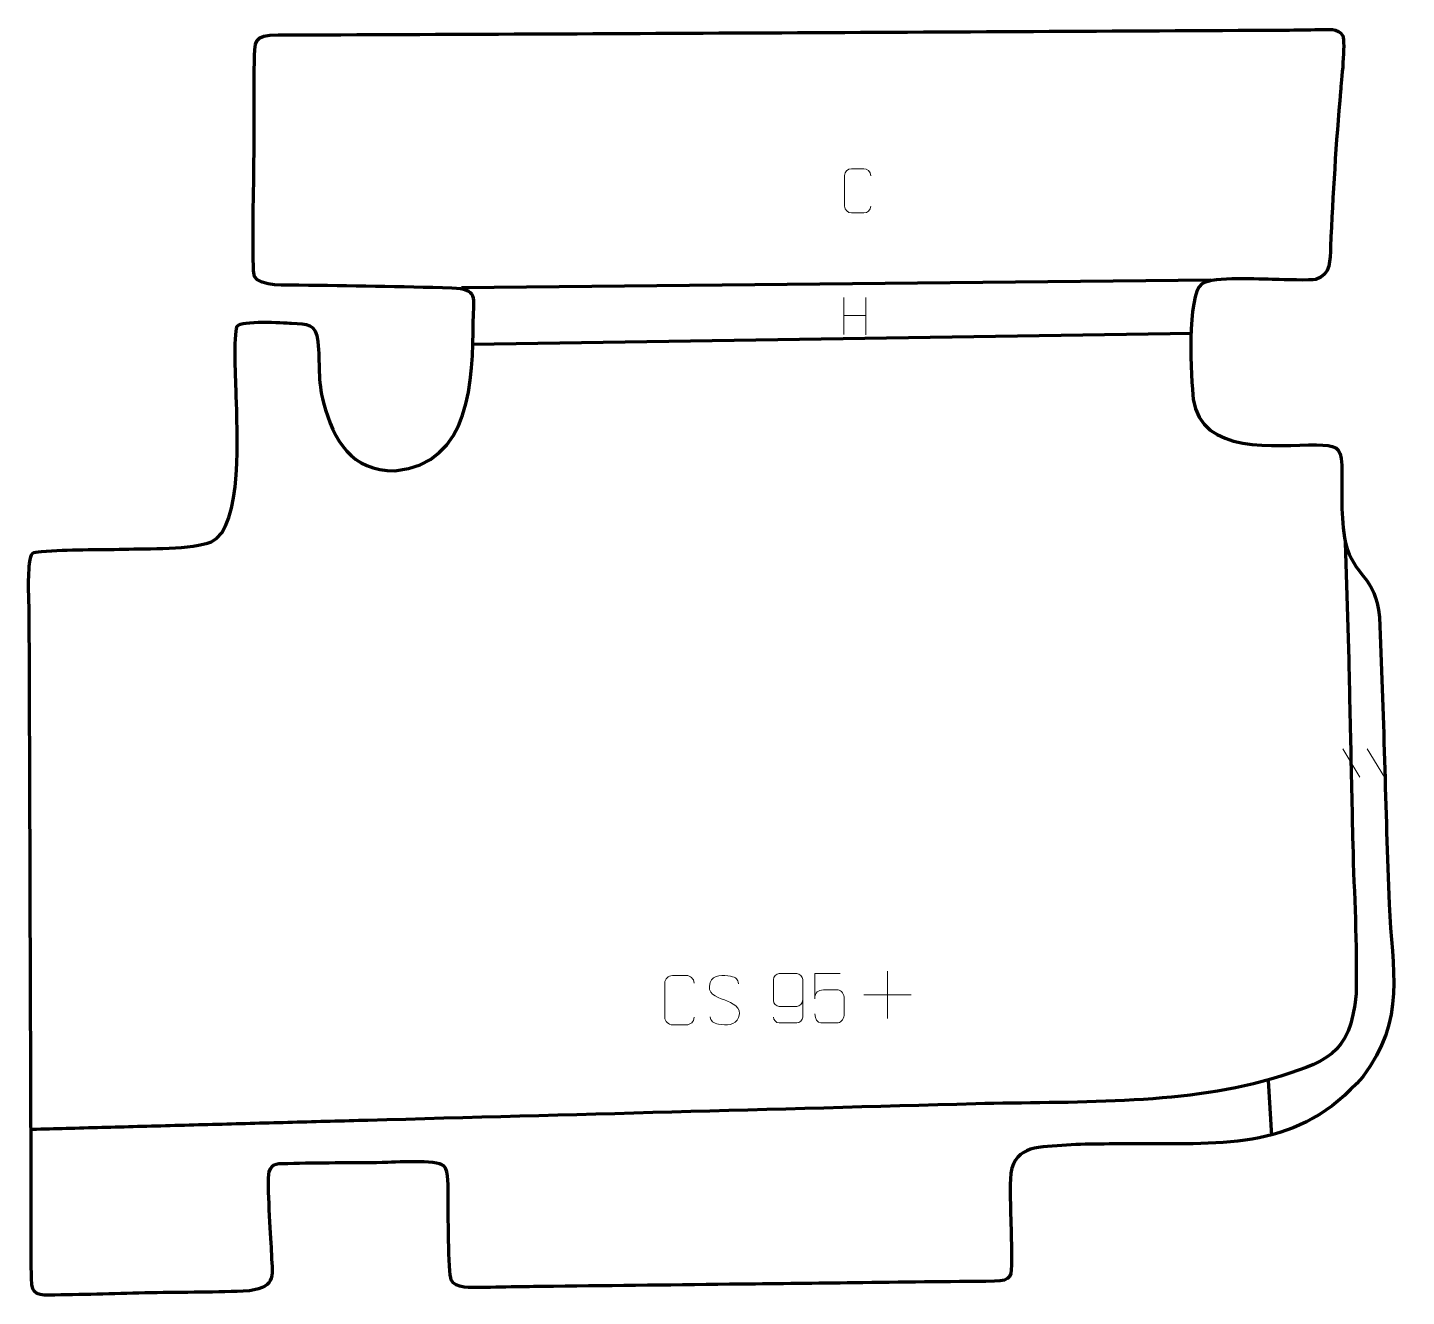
# Model space of a CAD drawing. Header units: millimetres. Extents: x 1188 to 1886, y 325 to 967.
import ezdxf

# ---------------------------------------------------------------- set-up
doc = ezdxf.new("R2010")
doc.units = ezdxf.units.MM
doc.header["$MEASUREMENT"] = 0
doc.layers.add('layer 2', color=7, linetype='Continuous')
doc.layers.add('layer 3', color=7, linetype='Continuous')

msp = doc.modelspace()

# ---------------------------------------------------------------- linework, layer by layer
at = {"layer": 'layer 2', "color": 142, "lineweight": 158}
for points in [[(1786.8365, 839.506), (1786.8365, 839.506), (1407.4697, 835.5371), (1407.4697, 835.5371)], [(1777.2748, 812.518), (1777.2748, 812.518), (1412.9882, 806.8767), (1412.9882, 806.8767)], [(1815.9005, 434.2063), (1815.9005, 434.2063), (1817.5077, 406.1886), (1817.5077, 406.1886)]]:
    msp.add_open_spline(points, degree=3, dxfattribs=at)
msp.add_open_spline([(1854.8321, 706.5696), (1854.8321, 706.5696), (1856.6463, 647.2848), (1856.6463, 647.2848), (1856.6463, 647.2848), (1856.7858, 640.9202), (1856.9253, 634.5555), (1857.0649, 628.1909), (1857.0649, 628.1909), (1857.2044, 621.8263), (1857.3439, 615.4616), (1857.4834, 609.097), (1857.4834, 609.097), (1857.888, 590.6395), (1858.2927, 572.1821), (1858.6973, 553.7246), (1858.6973, 553.7246), (1859.3346, 528.6344), (1860.9741, 503.0459), (1860.3479, 477.995), (1860.3479, 477.995), (1857.5063, 446.3645), (1844.7454, 443.4952), (1817.2071, 434.8511), (1817.2071, 434.8511), (1770.5128, 421.4048), (1716.2535, 423.6479), (1667.7689, 422.3301), (1667.7689, 422.3301), (1565.1707, 419.5417), (1462.5724, 416.7561), (1359.9741, 413.9691), (1359.9741, 413.9691), (1347.2684, 413.6239), (1334.5628, 413.2788), (1321.8571, 412.9336), (1321.8571, 412.9336), (1309.1515, 412.5885), (1296.4458, 412.2433), (1283.7402, 411.8982), (1283.7402, 411.8982), (1271.0345, 411.5531), (1258.3289, 411.2079), (1245.6232, 410.8628), (1245.6232, 410.8628), (1239.588, 410.6988), (1233.5528, 410.5349), (1227.5177, 410.3709), (1227.5177, 410.3709), (1221.4825, 410.207), (1215.4473, 410.043), (1209.4121, 409.8791), (1209.4121, 409.8791), (1203.6946, 409.7238), (1197.977, 409.5685), (1192.2595, 409.4132), (1192.2595, 409.4132), (1192.2595, 409.4132), (1189.4007, 409.3355), (1189.4007, 409.3355)], degree=3, knots=[0, 0, 0, 0, 0.0625, 0.0625, 0.0625, 0.0625, 0.125, 0.125, 0.125, 0.125, 0.1875, 0.1875, 0.1875, 0.1875, 0.25, 0.25, 0.25, 0.25, 0.3125, 0.3125, 0.3125, 0.3125, 0.375, 0.375, 0.375, 0.375, 0.4375, 0.4375, 0.4375, 0.4375, 0.5, 0.5, 0.5, 0.5, 0.5625, 0.5625, 0.5625, 0.5625, 0.625, 0.625, 0.625, 0.625, 0.6875, 0.6875, 0.6875, 0.6875, 0.75, 0.75, 0.75, 0.75, 0.8125, 0.8125, 0.8125, 0.8125, 0.875, 0.875, 0.875, 0.875, 1, 1, 1, 1], dxfattribs=at)
at = {"layer": 'layer 3', "color": 242, "lineweight": 158}
msp.add_open_spline([(1841.6967, 966.3455), (1835.994, 966.3207), (1830.2914, 966.164), (1824.5875, 966.1256), (1824.5875, 966.1256), (1654.555, 965.2511), (1484.5182, 964.2835), (1314.4849, 963.651), (1314.4849, 963.651), (1301.9893, 963.6045), (1302.744, 961.0771), (1302.5217, 948.9692), (1302.5217, 948.9692), (1302.3092, 937.395), (1302.4846, 925.5376), (1302.404, 913.9075), (1302.404, 913.9075), (1302.3623, 907.891), (1302.3207, 901.8744), (1302.279, 895.8579), (1302.279, 895.8579), (1302.2032, 888.8338), (1301.1808, 843.9998), (1302.5532, 841.3672), (1302.5532, 841.3672), (1305.3538, 835.9947), (1319.4804, 836.9402), (1325.0125, 836.8869), (1325.0125, 836.8869), (1350.7817, 836.6152), (1376.775, 836.1622), (1402.534, 835.4495), (1402.534, 835.4495), (1415.9533, 834.7351), (1413.5759, 830.9273), (1413.3574, 818.8683), (1413.3574, 818.8683), (1413.1472, 789.2375), (1412.327, 746.4242), (1373.7, 742.9724), (1373.7, 742.9724), (1351.5587, 742.8145), (1342.8147, 758.1155), (1337.5257, 777.4048), (1337.5257, 777.4048), (1334.3965, 788.8171), (1335.814, 797.2285), (1334.6727, 808.3426), (1334.6727, 808.3426), (1333.7132, 817.6869), (1329.3292, 817.3974), (1321.2927, 817.6912), (1321.2927, 817.6912), (1316.8569, 817.8799), (1296.0339, 819.304), (1293.8334, 816.1187), (1293.8334, 816.1187), (1291.8806, 811.5251), (1293.1652, 787.7702), (1293.3075, 780.5953), (1293.3075, 780.5953), (1293.7344, 765.2913), (1296.9205, 713.9263), (1280.7614, 707.0306), (1280.7614, 707.0306), (1271.3185, 703.0009), (1247.9474, 703.5956), (1236.6725, 703.248), (1236.6725, 703.248), (1222.9653, 702.939), (1208.333, 703.1633), (1194.7601, 702.0704), (1194.7601, 702.0704), (1189.8706, 701.6767), (1189.4378, 701.8027), (1188.6965, 695.9905), (1188.6965, 695.9905), (1187.666, 687.9101), (1188.5013, 676.3084), (1188.5289, 667.6909), (1188.5289, 667.6909), (1188.7984, 583.8123), (1189.095, 499.9335), (1189.378, 416.0549), (1189.378, 416.0549), (1189.4198, 403.664), (1189.4616, 391.2731), (1189.5034, 378.8823), (1189.5034, 378.8823), (1189.5518, 363.951), (1189.3491, 348.7536), (1189.6156, 333.8601), (1189.6156, 333.8601), (1189.7773, 324.8205), (1192.9799, 325.4617), (1201.3943, 325.5255), (1201.3943, 325.5255), (1217.5295, 325.6712), (1233.9449, 326.3027), (1250.1197, 326.6567), (1250.1197, 326.6567), (1266.5318, 326.9971), (1283.6617, 326.7387), (1299.9674, 327.6907), (1299.9674, 327.6907), (1314.4414, 329.7268), (1311.3366, 335.7419), (1311.0352, 348.0878), (1311.0352, 348.0878), (1310.8023, 356.1651), (1308.6618, 381.9194), (1309.808, 387.8456), (1309.808, 387.8456), (1311.1779, 392.6641), (1315.2076, 391.9235), (1319.472, 392.0422), (1319.472, 392.0422), (1335.2643, 392.4815), (1351.3978, 392.3825), (1367.2407, 392.5625), (1367.2407, 392.5625), (1372.9051, 392.6885), (1394.8547, 394.3057), (1398.3604, 390.9676), (1398.3604, 390.9676), (1401.1898, 388.2736), (1400.5308, 379.5161), (1400.5993, 375.5392), (1400.5993, 375.5392), (1400.7046, 369.3041), (1400.7046, 336.6099), (1402.1735, 333.2086), (1402.1735, 333.2086), (1404.1861, 328.5483), (1412.6269, 329.3752), (1416.8771, 329.3764), (1416.8771, 329.3764), (1423.8371, 329.3783), (1430.7684, 329.599), (1437.7218, 329.701), (1437.7218, 329.701), (1443.1154, 329.7665), (1448.5091, 329.8323), (1453.9028, 329.8964), (1453.9028, 329.8964), (1485.6341, 330.273), (1517.3654, 330.6495), (1549.0966, 331.0261), (1549.0966, 331.0261), (1568.1354, 331.252), (1587.1741, 331.478), (1606.2129, 331.7039), (1606.2129, 331.7039), (1629.9073, 331.9858), (1653.5932, 332.3294), (1677.2891, 332.4758), (1677.2891, 332.4758), (1686.168, 332.6519), (1685.8726, 335.1577), (1685.9025, 343.6091), (1685.9025, 343.6091), (1685.8974, 357.0364), (1685.0317, 370.9563), (1685.3371, 384.2534), (1685.3371, 384.2534), (1686.1264, 400.8755), (1698.127, 400.2926), (1711.4106, 401.3021), (1711.4106, 401.3021), (1723.6864, 402.1882), (1737.1331, 401.9493), (1749.551, 402.136), (1749.551, 402.136), (1794.2753, 402.2239), (1831.4084, 398.8249), (1863.7209, 436.0751), (1863.7209, 436.0751), (1885.8612, 464.9934), (1878.5514, 490.2158), (1877.1418, 523.5122), (1877.1418, 523.5122), (1875.1619, 571.9474), (1874.4165, 620.444), (1872.1869, 668.8613), (1872.1869, 668.8613), (1870.3284, 689.8963), (1859.0909, 689.3192), (1855.0384, 706.3672), (1855.0384, 706.3672), (1852.277, 720.3364), (1853.471, 731.9738), (1853.1938, 745.8496), (1853.1938, 745.8496), (1852.7846, 755.8369), (1849.4805, 755.6555), (1840.3922, 756.1422), (1840.3922, 756.1422), (1819.7762, 756.0962), (1782.0174, 750.7389), (1777.9416, 779.2167), (1777.9416, 779.2167), (1776.8334, 789.1288), (1774.485, 832.1452), (1782.2806, 837.5681), (1782.2806, 837.5681), (1788.748, 841.4393), (1811.1867, 839.9249), (1819.6343, 839.8166), (1819.6343, 839.8166), (1823.3107, 839.7654), (1837.4389, 839.2126), (1839.9733, 839.8588), (1839.9733, 839.8588), (1847.7442, 842.341), (1847.1102, 849.6557), (1847.4272, 856.5184), (1847.4272, 856.5184), (1848.6506, 882.8821), (1850.1436, 908.9683), (1852.4955, 935.2595), (1852.4955, 935.2595), (1852.8863, 939.6287), (1855.0591, 959.8712), (1853.5962, 963.1557), (1853.5962, 963.1557), (1851.7123, 967.3854), (1845.4511, 966.4303), (1841.6967, 966.3455)], degree=3, knots=[0, 0, 0, 0, 0.01724138, 0.01724138, 0.01724138, 0.01724138, 0.03448276, 0.03448276, 0.03448276, 0.03448276, 0.05172414, 0.05172414, 0.05172414, 0.05172414, 0.06896552, 0.06896552, 0.06896552, 0.06896552, 0.0862069, 0.0862069, 0.0862069, 0.0862069, 0.10344828, 0.10344828, 0.10344828, 0.10344828, 0.12068966, 0.12068966, 0.12068966, 0.12068966, 0.13793103, 0.13793103, 0.13793103, 0.13793103, 0.15517241, 0.15517241, 0.15517241, 0.15517241, 0.17241379, 0.17241379, 0.17241379, 0.17241379, 0.18965517, 0.18965517, 0.18965517, 0.18965517, 0.20689655, 0.20689655, 0.20689655, 0.20689655, 0.22413793, 0.22413793, 0.22413793, 0.22413793, 0.24137931, 0.24137931, 0.24137931, 0.24137931, 0.25862069, 0.25862069, 0.25862069, 0.25862069, 0.27586207, 0.27586207, 0.27586207, 0.27586207, 0.29310345, 0.29310345, 0.29310345, 0.29310345, 0.31034483, 0.31034483, 0.31034483, 0.31034483, 0.32758621, 0.32758621, 0.32758621, 0.32758621, 0.34482759, 0.34482759, 0.34482759, 0.34482759, 0.36206897, 0.36206897, 0.36206897, 0.36206897, 0.37931034, 0.37931034, 0.37931034, 0.37931034, 0.39655172, 0.39655172, 0.39655172, 0.39655172, 0.4137931, 0.4137931, 0.4137931, 0.4137931, 0.43103448, 0.43103448, 0.43103448, 0.43103448, 0.44827586, 0.44827586, 0.44827586, 0.44827586, 0.46551724, 0.46551724, 0.46551724, 0.46551724, 0.48275862, 0.48275862, 0.48275862, 0.48275862, 0.5, 0.5, 0.5, 0.5, 0.51724138, 0.51724138, 0.51724138, 0.51724138, 0.53448276, 0.53448276, 0.53448276, 0.53448276, 0.55172414, 0.55172414, 0.55172414, 0.55172414, 0.56896552, 0.56896552, 0.56896552, 0.56896552, 0.5862069, 0.5862069, 0.5862069, 0.5862069, 0.60344828, 0.60344828, 0.60344828, 0.60344828, 0.62068966, 0.62068966, 0.62068966, 0.62068966, 0.63793103, 0.63793103, 0.63793103, 0.63793103, 0.65517241, 0.65517241, 0.65517241, 0.65517241, 0.67241379, 0.67241379, 0.67241379, 0.67241379, 0.68965517, 0.68965517, 0.68965517, 0.68965517, 0.70689655, 0.70689655, 0.70689655, 0.70689655, 0.72413793, 0.72413793, 0.72413793, 0.72413793, 0.74137931, 0.74137931, 0.74137931, 0.74137931, 0.75862069, 0.75862069, 0.75862069, 0.75862069, 0.77586207, 0.77586207, 0.77586207, 0.77586207, 0.79310345, 0.79310345, 0.79310345, 0.79310345, 0.81034483, 0.81034483, 0.81034483, 0.81034483, 0.82758621, 0.82758621, 0.82758621, 0.82758621, 0.84482759, 0.84482759, 0.84482759, 0.84482759, 0.86206897, 0.86206897, 0.86206897, 0.86206897, 0.87931034, 0.87931034, 0.87931034, 0.87931034, 0.89655172, 0.89655172, 0.89655172, 0.89655172, 0.9137931, 0.9137931, 0.9137931, 0.9137931, 0.93103448, 0.93103448, 0.93103448, 0.93103448, 0.94827586, 0.94827586, 0.94827586, 0.94827586, 0.96551724, 0.96551724, 0.96551724, 0.96551724, 1, 1, 1, 1], dxfattribs=at)
at = {"layer": 'layer 3', "color": 250, "lineweight": 9}
for points, knots in [([(1614.6338, 876.9392), (1614.5086, 874.8582), (1613.0064, 873.533), (1611.0827, 873.5233), (1611.0827, 873.5233), (1608.9941, 873.5236), (1606.9055, 873.5236), (1604.8172, 873.5233), (1604.8172, 873.5233), (1603.093, 873.4289), (1601.3266, 875.1168), (1601.3366, 876.9236), (1601.3366, 876.9236), (1601.337, 882.0918), (1601.337, 887.2595), (1601.3366, 892.4269), (1601.3366, 892.4269), (1601.3404, 894.342), (1602.9049, 895.8819), (1604.8328, 895.8698), (1604.8328, 895.8698), (1606.9158, 895.8698), (1608.9993, 895.8698), (1611.0827, 895.8698), (1611.0827, 895.8698), (1612.8262, 895.9016), (1614.6099, 894.5657), (1614.6338, 892.3823)], [0, 0, 0, 0, 0.125, 0.125, 0.125, 0.125, 0.25, 0.25, 0.25, 0.25, 0.375, 0.375, 0.375, 0.375, 0.5, 0.5, 0.5, 0.5, 0.625, 0.625, 0.625, 0.625, 0.75, 0.75, 0.75, 0.75, 1, 1, 1, 1]), ([(1525.1738, 466.1836), (1525.034, 463.8602), (1523.3568, 462.3806), (1521.2091, 462.3698), (1521.2091, 462.3698), (1518.8772, 462.3702), (1516.5453, 462.3702), (1514.2138, 462.3698), (1514.2138, 462.3698), (1512.2888, 462.2644), (1510.3167, 464.1489), (1510.3279, 466.1662), (1510.3279, 466.1662), (1510.3283, 471.9363), (1510.3283, 477.706), (1510.3279, 483.4753), (1510.3279, 483.4753), (1510.3321, 485.6134), (1512.0788, 487.3326), (1514.2312, 487.3191), (1514.2312, 487.3191), (1516.5569, 487.3191), (1518.883, 487.3191), (1521.2091, 487.3191), (1521.2091, 487.3191), (1523.1557, 487.3546), (1525.1471, 485.8631), (1525.1738, 483.4255)], [0, 0, 0, 0, 0.125, 0.125, 0.125, 0.125, 0.25, 0.25, 0.25, 0.25, 0.375, 0.375, 0.375, 0.375, 0.5, 0.5, 0.5, 0.5, 0.625, 0.625, 0.625, 0.625, 0.75, 0.75, 0.75, 0.75, 1, 1, 1, 1]), ([(1540.4837, 475.0156), (1536.2354, 476.486), (1531.3273, 478.2818), (1533.3324, 483.8021), (1533.3324, 483.8021), (1534.8359, 487.942), (1540.0495, 487.5535), (1543.6531, 486.9524), (1543.6531, 486.9524), (1546.5137, 486.4752), (1547.3784, 485.262), (1547.689, 483.1779)], [0, 0, 0, 0, 0.25, 0.25, 0.25, 0.25, 0.5, 0.5, 0.5, 0.5, 1, 1, 1, 1]), ([(1565.2996, 466.2996), (1565.3237, 464.9601), (1566.6799, 463.3068), (1568.2518, 463.3412), (1568.2518, 463.3412), (1571.2366, 463.3415), (1574.2218, 463.3415), (1577.2072, 463.3412), (1577.2072, 463.3412), (1578.4263, 463.3262), (1580.1545, 464.7638), (1580.1595, 466.2996), (1580.1595, 466.2996), (1580.1592, 472.66), (1580.1592, 479.0208), (1580.1595, 485.3816), (1580.1595, 485.3816), (1580.1548, 486.5445), (1578.4263, 488.3156), (1577.2072, 488.34), (1577.2072, 488.34), (1574.2218, 488.3397), (1571.2366, 488.3397), (1568.2518, 488.34), (1568.2518, 488.34), (1566.9737, 488.2962), (1565.304, 486.6817), (1565.2996, 485.3816), (1565.2996, 485.3816), (1565.2996, 481.7982), (1565.2996, 478.2152), (1565.2996, 474.6324), (1565.2996, 474.6324), (1565.3381, 473.1542), (1566.9208, 471.7213), (1568.2518, 471.7234), (1568.2518, 471.7234), (1571.2366, 471.7231), (1574.2218, 471.7231), (1577.2072, 471.7234), (1577.2072, 471.7234), (1578.5367, 471.7184), (1580.1797, 473.2256), (1580.138, 474.6542)], [0, 0, 0, 0, 0.08333333, 0.08333333, 0.08333333, 0.08333333, 0.16666667, 0.16666667, 0.16666667, 0.16666667, 0.25, 0.25, 0.25, 0.25, 0.33333333, 0.33333333, 0.33333333, 0.33333333, 0.41666667, 0.41666667, 0.41666667, 0.41666667, 0.5, 0.5, 0.5, 0.5, 0.58333333, 0.58333333, 0.58333333, 0.58333333, 0.66666667, 0.66666667, 0.66666667, 0.66666667, 0.75, 0.75, 0.75, 0.75, 0.83333333, 0.83333333, 0.83333333, 0.83333333, 1, 1, 1, 1]), ([(1599.1449, 488.2974), (1599.1449, 488.2974), (1586.2932, 488.2974), (1586.2932, 488.2974), (1586.2932, 488.2974), (1586.2935, 484.0668), (1586.2935, 479.8359), (1586.2932, 475.6047), (1586.2932, 475.6047), (1586.2929, 478.9148), (1587.9239, 479.9866), (1590.7359, 480.0471), (1590.7359, 480.0471), (1593.1755, 480.0474), (1595.615, 480.0474), (1598.0542, 480.0471), (1598.0542, 480.0471), (1599.704, 480.0539), (1601.1789, 477.6734), (1601.2074, 475.6047), (1601.2074, 475.6047), (1601.2071, 473.0174), (1601.2071, 470.4298), (1601.2074, 467.8421), (1601.2074, 467.8421), (1601.2536, 465.8827), (1599.7542, 463.4464), (1598.1283, 463.3879), (1598.1283, 463.3879), (1596.1718, 463.3882), (1591.2768, 463.3882), (1589.3198, 463.3879), (1589.3198, 463.3879), (1587.4743, 463.3791), (1586.3672, 465.3439), (1586.3464, 467.895)], [0, 0, 0, 0, 0.1, 0.1, 0.1, 0.1, 0.2, 0.2, 0.2, 0.2, 0.3, 0.3, 0.3, 0.3, 0.4, 0.4, 0.4, 0.4, 0.5, 0.5, 0.5, 0.5, 0.6, 0.6, 0.6, 0.6, 0.7, 0.7, 0.7, 0.7, 0.8, 0.8, 0.8, 0.8, 1, 1, 1, 1]), ([(1540.4837, 475.0155), (1544.5023, 473.3688), (1549.5318, 471.4805), (1547.6978, 466.1202), (1547.6978, 466.1202), (1546.238, 461.8538), (1541.3272, 462.1105), (1537.6011, 462.6652), (1537.6011, 462.6652), (1534.8511, 463.075), (1533.6302, 464.2885), (1533.2522, 466.4007)], [0, 0, 0, 0, 0.25, 0.25, 0.25, 0.25, 0.5, 0.5, 0.5, 0.5, 1, 1, 1, 1])]:
    msp.add_open_spline(points, degree=3, knots=knots, dxfattribs=at)
for points in [[(1601.0459, 830.6153), (1601.0459, 830.6153), (1601.0459, 811.9074), (1601.0459, 811.9074)], [(1612.1021, 830.6153), (1612.1021, 830.6153), (1612.1021, 811.7746), (1612.1021, 811.7746)], [(1601.0606, 821.644), (1601.0606, 821.644), (1612.1021, 821.644), (1612.1021, 821.644)], [(1853.6865, 602.1614), (1853.6865, 602.1614), (1862.3143, 587.8257), (1862.3143, 587.8257)], [(1853.6865, 602.1614), (1853.6865, 602.1614), (1862.3143, 587.8257), (1862.3143, 587.8257)], [(1866.0584, 602.1614), (1866.0584, 602.1614), (1874.6861, 587.8257), (1874.6861, 587.8257)], [(1866.0584, 602.1614), (1866.0584, 602.1614), (1874.6861, 587.8257), (1874.6861, 587.8257)], [(1623.1499, 489.4763), (1623.1499, 489.4763), (1623.1499, 465.4984), (1623.1499, 465.4984)], [(1611.161, 477.4873), (1611.161, 477.4873), (1635.1389, 477.4873), (1635.1389, 477.4873)]]:
    msp.add_open_spline(points, degree=3, dxfattribs=at)

doc.saveas('drawing.dxf')
